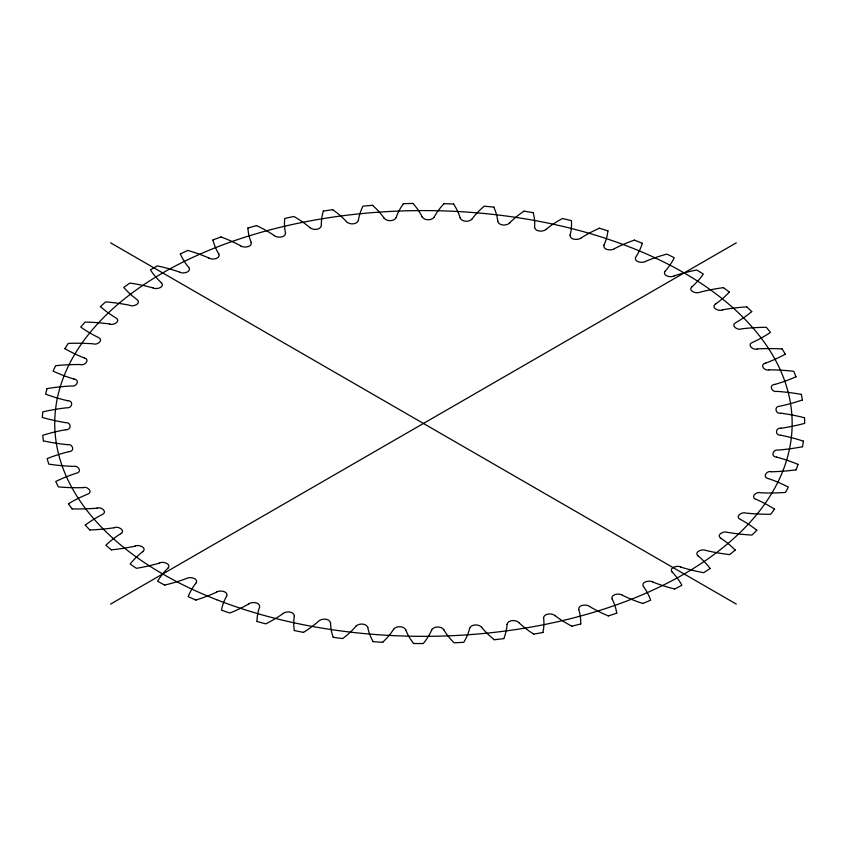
<?xml version="1.0" encoding="UTF-8"?>
<svg xmlns="http://www.w3.org/2000/svg" width="847" height="847" viewBox="0 0 847 847"><rect width="100%" height="100%" fill="white"/><g stroke="black" fill="none" stroke-linecap="round" stroke-linejoin="round"><path stroke-width="1.27" d="M330.637 623.011C329.599 618.246 321.892 618.183 318.768 621.042A129.527 74.78 0 0 1 303.47 632.349M506.993 624.366C508.158 619.644 515.876 619.644 518.946 622.577M534.489 227.049C535.092 231.962 543.022 232.046 546.167 229.378M358.503 220.273C356.958 224.804 349.419 224.815 346.402 221.681M294.428 616.182C294.153 611.216 286.201 610.962 282.983 613.503M469.534 628.358C471.345 623.953 478.851 623.995 481.752 627.309M570.02 234.968C569.745 240.05 578.025 240.389 581.201 238.007M396.28 217.435C394.183 221.628 386.761 221.618 383.987 218.103M259.669 607.172C260.325 602.111 252.025 601.529 248.785 603.805M431.547 630.02C433.865 626.007 441.276 626.018 443.892 629.734M603.89 245.037C602.683 250.151 611.259 250.881 614.446 248.743M434.373 216.938C431.843 220.749 424.453 220.76 422.018 216.843M226.816 596.013C228.468 591.312 219.849 589.851 216.578 592.064M393.474 629.353C396.163 625.732 403.585 625.711 405.798 629.829M472.33 218.78C469.482 222.2 462.144 222.179 460.09 218.007M196.165 582.969C198.77 578.522 190.024 576.309 186.711 578.416A129.527 74.78 0 0 1 164.689 585.065M355.729 626.346C358.683 623.127 366.232 623.085 367.905 627.574M665.139 271.093C661.92 275.826 670.888 277.858 674.106 275.995M509.735 222.941C506.686 225.969 499.074 225.98 497.697 221.342M168.087 568.115C171.655 564.007 162.91 560.989 159.522 563.011M691.819 286.784C687.648 291.124 696.53 293.994 699.834 292.215A129.527 74.78 0 0 1 723.402 287.673M142.815 551.693C147.442 547.776 138.717 544.176 135.319 546.019M715.461 304.031C710.411 307.768 718.955 311.696 722.427 309.917M120.888 533.684C125.991 530.762 118.209 525.701 114.387 527.649M110.565 604.091L736.297 242.824M645.53 261.448C642.354 263.449 633.503 262.072 635.716 257.117A129.527 74.78 0 0 0 642.322 243.29M765.656 363.035C759.156 364.528 764.46 371.367 769.065 369.885M774.846 384.379C768.335 385.057 771.839 392.627 776.974 391.399A129.527 74.78 0 0 1 801.273 394.395M68.914 451.695C75.214 451.462 72.842 443.616 67.432 444.611M65.727 429.778C71.73 430.191 71.466 422.134 65.558 422.642A129.527 74.78 0 0 1 42.392 417.455M781.209 428.148C775.407 427.449 774.634 435.549 780.722 435.273M96.96 508.094C100.909 506.368 108.194 511.895 102.212 514.542A129.527 74.78 0 0 0 85.303 525.066M757.239 348.975C753.057 350.658 746.44 344.517 752.591 342.368A129.527 74.78 0 0 0 770.442 332.395A381.224 220.093 0 0 0 766.344 327.302A129.527 74.78 0 0 0 741.612 328.848C737.875 330.785 730.103 325.492 735.799 322.633A129.527 74.78 0 0 0 751.713 311.611M83.228 487.576C87.59 485.987 93.657 492.435 87.262 494.32A129.527 74.78 0 0 0 68.512 503.732M771.416 471.705C766.62 470.254 761.94 477.454 768.324 478.608M80.391 364.591C84.774 366.126 90.555 359.594 84.224 357.836M780.87 413.272C775.174 414.088 773.904 406.041 780.045 406.158A129.527 74.78 0 0 0 802.427 399.922M109.697 324.062C113.371 325.799 121.407 321.108 115.817 317.869A129.527 74.78 0 0 1 100.422 306.603M67.739 400.684C73.975 400.737 72.154 408.709 66.585 407.788A129.527 74.78 0 0 0 42.773 411.896A381.224 220.093 0 0 0 42.35 417.507M776.403 457.094C770.495 456.84 772.729 448.899 778.319 450.075A129.527 74.78 0 0 0 802.48 446.708M153.18 288.012C156.451 289.822 165.387 287.144 161.438 282.707M73.943 378.99C80.349 379.763 76.558 387.28 71.497 385.978A129.527 74.78 0 0 0 47.061 388.593M680.819 567.014C677.589 565.129 668.59 567.49 672.084 572.064M179.649 272.194C182.836 274.036 191.676 272.31 188.892 267.504M652.931 581.995C649.723 580.015 640.851 581.593 643.318 586.473M756.212 499.455C749.87 497.358 756.329 491.175 760.553 492.785A129.527 74.78 0 0 0 785.402 492.446A381.224 220.093 0 0 0 788.366 487.089A129.527 74.78 0 0 0 768.377 478.544M208.87 258.091C212.057 260.071 220.718 259.002 218.928 253.994M622.439 595.187C619.199 593.059 610.676 594.001 612.053 599.051M740.342 519.455C734.444 516.564 742.057 511.376 745.889 513.081A129.527 74.78 0 0 0 770.654 514.267A381.224 220.093 0 0 0 774.582 509.132M240.633 245.916C243.375 247.927 252.332 247.536 251.263 242.327M110.565 242.824L736.297 604.091M589.692 606.42C586.473 604.091 578.226 604.567 578.66 609.628M720.871 538.353C715.641 534.785 724.016 530.593 727.562 532.361A129.527 74.78 0 0 0 751.967 535.06A381.224 220.093 0 0 0 756.826 530.19M274.269 235.646C277.435 238.092 285.619 237.827 285.587 232.787M555.071 615.589C551.863 612.974 543.975 613.175 543.509 618.098M698.034 555.96C693.64 551.778 702.438 548.612 705.784 550.412A129.527 74.78 0 0 0 729.563 554.584M309.695 227.557C312.808 230.32 320.674 230.257 321.468 225.408M803.422 441.118A381.224 220.093 0 0 1 802.511 446.761M798.022 464.336A381.224 220.093 0 0 1 796.074 469.884M735.281 550.052A381.224 220.093 0 0 1 729.542 554.637M710.21 568.464A381.224 220.093 0 0 1 703.656 572.678A129.527 74.78 0 0 1 680.755 567.077M674.593 589.036A381.224 220.093 0 0 0 681.888 585.245A129.527 74.78 0 0 0 672.179 572.021M642.693 603.509A381.224 220.093 0 0 0 650.644 600.195A129.527 74.78 0 0 0 643.424 586.452M616.817 613.133A381.224 220.093 0 0 1 608.294 615.938M580.798 623.932A381.224 220.093 0 0 1 571.81 626.198M543.001 632.444A381.224 220.093 0 0 1 533.652 634.159M503.849 638.606A381.224 220.093 0 0 1 494.235 639.729M413.452 643.476A381.224 220.093 0 0 0 423.256 643.551A129.527 74.78 0 0 0 431.663 630.041M382.738 642.301A381.224 220.093 0 0 1 372.998 641.624M333.125 637.293A381.224 220.093 0 0 0 342.686 638.564A129.527 74.78 0 0 0 355.835 626.378M303.533 632.391A381.224 220.093 0 0 1 294.269 630.539M256.874 621.433A381.224 220.093 0 0 0 265.746 623.847A129.527 74.78 0 0 0 283.067 613.546M195.943 600.078A381.224 220.093 0 0 1 188.15 596.637A129.527 74.78 0 0 1 195.996 583.011M164.72 585.118A381.224 220.093 0 0 1 157.606 581.222A129.527 74.78 0 0 1 167.918 568.146M111.381 549.883A381.224 220.093 0 0 1 105.843 545.214A129.527 74.78 0 0 1 120.708 533.695M89.867 530.021A381.224 220.093 0 0 1 85.229 525.034M72.143 508.952A381.224 220.093 0 0 1 68.448 503.7M43.409 440.927A381.224 220.093 0 0 1 42.763 435.273A129.527 74.78 0 0 1 65.685 429.715M47.04 388.551A381.224 220.093 0 0 0 45.611 394.151A129.527 74.78 0 0 0 67.696 400.747M64.87 348.699A381.224 220.093 0 0 1 68.321 343.406A129.527 74.78 0 0 1 93.181 343.808C97.14 345.608 104.319 339.838 98.125 337.339A129.527 74.78 0 0 1 80.74 327.09A381.224 220.093 0 0 1 85.071 322.061A129.527 74.78 0 0 1 109.718 323.988M100.348 306.635A381.224 220.093 0 0 1 105.663 301.871A129.527 74.78 0 0 1 129.813 305.301C133.148 307.217 141.873 303.448 137.002 299.584A129.527 74.78 0 0 1 123.768 287.44A381.224 220.093 0 0 1 129.845 283.057A129.527 74.78 0 0 1 153.222 287.948M180.252 253.962A381.224 220.093 0 0 1 187.886 250.405M212.83 239.997A381.224 220.093 0 0 1 221.078 236.927M247.8 228.108A381.224 220.093 0 0 1 256.567 225.567M323.289 211.094A381.224 220.093 0 0 1 332.786 209.675M372.659 205.323A381.224 220.093 0 0 0 362.961 206.149A129.527 74.78 0 0 0 358.387 220.262M403.31 203.672A381.224 220.093 0 0 1 413.114 203.449M443.892 203.682A381.224 220.093 0 0 1 453.674 204.063M493.896 207.155A381.224 220.093 0 0 0 484.24 206.181A129.527 74.78 0 0 0 472.224 218.759M523.891 211.147A381.224 220.093 0 0 1 533.324 212.703M599.358 228.203A381.224 220.093 0 0 1 607.998 230.882M634.308 240.103A381.224 220.093 0 0 1 642.407 243.301M723.38 287.62A381.224 220.093 0 0 1 729.341 292.12M746.694 306.805A381.224 220.093 0 0 1 751.787 311.643M782.099 348.89A381.224 220.093 0 0 1 785.307 354.237M796 376.841A381.224 220.093 0 0 0 793.798 371.325A129.527 74.78 0 0 0 769.065 369.821M801.304 394.342A381.224 220.093 0 0 1 802.469 399.964M804.523 417.698A381.224 220.093 0 0 1 804.65 423.362A129.527 74.78 0 0 1 781.241 428.211M571.873 626.155A129.527 74.78 0 0 1 554.976 615.631M578.776 609.618A129.527 74.78 0 0 1 580.714 623.921M608.347 615.896A129.527 74.78 0 0 1 589.607 606.473M612.169 599.03A129.527 74.78 0 0 1 616.722 613.143M642.735 603.466A129.527 74.78 0 0 1 622.365 595.24M674.636 588.983A129.527 74.78 0 0 1 652.857 582.058M698.129 555.918A129.527 74.78 0 0 1 710.125 568.485M720.956 538.311A129.527 74.78 0 0 1 735.207 550.074M740.416 519.402A129.527 74.78 0 0 1 756.752 530.222M756.286 499.402A129.527 74.78 0 0 1 774.518 509.163M796.053 469.841A129.527 74.78 0 0 1 771.416 471.768M776.572 457.073A129.527 74.78 0 0 1 797.969 464.378M780.754 435.21A129.527 74.78 0 0 1 803.38 441.16M780.892 413.209A129.527 74.78 0 0 1 804.481 417.751M795.947 376.799A129.527 74.78 0 0 1 774.899 384.432M785.243 354.205A129.527 74.78 0 0 1 765.72 363.088M757.229 348.911A129.527 74.78 0 0 1 782.088 348.943M722.396 309.854A129.527 74.78 0 0 1 746.705 306.847M729.256 292.099A129.527 74.78 0 0 1 715.556 304.073M691.925 286.826A129.527 74.78 0 0 0 703.338 274.079A381.224 220.093 0 0 0 696.679 269.981A129.527 74.78 0 0 0 674.043 275.942M665.244 271.125A129.527 74.78 0 0 0 674.254 257.742A381.224 220.093 0 0 0 666.875 254.089A129.527 74.78 0 0 0 645.467 261.395M614.371 248.69A129.527 74.78 0 0 1 634.361 240.146M607.913 230.882A129.527 74.78 0 0 1 604.006 245.058M581.116 237.965A129.527 74.78 0 0 1 599.411 228.245M570.137 234.979A129.527 74.78 0 0 0 571.407 220.644A381.224 220.093 0 0 0 562.419 218.515A129.527 74.78 0 0 0 546.071 229.336M533.229 212.713A129.527 74.78 0 0 1 534.605 227.049M509.629 222.909A129.527 74.78 0 0 1 523.965 211.178M493.812 207.166A129.527 74.78 0 0 1 497.814 221.332M453.59 204.074A129.527 74.78 0 0 1 460.186 217.912M434.257 216.917A129.527 74.78 0 0 1 443.966 203.704M413.029 203.471A129.527 74.78 0 0 1 422.134 216.821M396.174 217.425A129.527 74.78 0 0 1 403.394 203.693M372.585 205.355A129.527 74.78 0 0 1 384.093 218.081M332.723 209.707A129.527 74.78 0 0 1 346.508 221.649M321.352 225.408A129.527 74.78 0 0 1 323.385 211.104M309.79 227.515A129.527 74.78 0 0 0 293.877 216.483A381.224 220.093 0 0 0 284.761 218.441A129.527 74.78 0 0 0 285.46 232.798M256.514 225.609A129.527 74.78 0 0 1 274.354 235.604M251.146 242.337A129.527 74.78 0 0 1 247.896 228.108M221.035 236.969A129.527 74.78 0 0 1 240.612 245.81M218.77 253.941A129.527 74.78 0 0 1 212.925 239.987M187.843 250.447A129.527 74.78 0 0 1 208.944 258.039M188.722 267.461A129.527 74.78 0 0 1 180.337 253.952M179.702 272.141A129.527 74.78 0 0 0 157.33 265.884A381.224 220.093 0 0 0 150.417 269.844A129.527 74.78 0 0 0 161.332 282.75M84.044 357.847A129.527 74.78 0 0 1 64.944 348.668M80.391 364.528A129.527 74.78 0 0 0 55.616 365.703A381.224 220.093 0 0 0 53.139 371.134A129.527 74.78 0 0 0 73.89 379.043M67.421 444.675A129.527 74.78 0 0 1 43.441 440.874M68.861 451.631A129.527 74.78 0 0 0 47.146 458.608A381.224 220.093 0 0 0 48.777 464.145A129.527 74.78 0 0 0 73.34 466.401C78.157 464.876 82.71 472.224 76.124 473.282A129.527 74.78 0 0 0 55.743 481.498A381.224 220.093 0 0 0 58.39 486.909A129.527 74.78 0 0 0 83.228 487.65M96.971 508.158A129.527 74.78 0 0 1 72.143 508.899M114.419 527.713A129.527 74.78 0 0 1 89.867 529.968M135.361 546.082A129.527 74.78 0 0 1 111.359 549.841M142.72 551.651A129.527 74.78 0 0 0 130.142 564.028A381.224 220.093 0 0 0 136.42 568.316A129.527 74.78 0 0 0 159.575 563.075M216.652 592.117A129.527 74.78 0 0 1 195.901 600.025M226.668 596.066A129.527 74.78 0 0 0 221.459 610.105A381.224 220.093 0 0 0 229.749 613.037A129.527 74.78 0 0 0 248.87 603.847M256.959 621.433A129.527 74.78 0 0 1 259.553 607.161M294.354 630.528A129.527 74.78 0 0 1 294.301 616.182M333.21 637.283A129.527 74.78 0 0 1 330.521 623.011M373.082 641.603A129.527 74.78 0 0 1 367.778 627.585M393.58 629.374A129.527 74.78 0 0 1 382.664 642.27M413.537 643.455A129.527 74.78 0 0 1 405.681 629.84M443.775 629.766A129.527 74.78 0 0 0 454.098 642.82A381.224 220.093 0 0 0 463.785 642.322A129.527 74.78 0 0 0 469.651 628.368M494.309 639.697A129.527 74.78 0 0 1 481.647 627.341M507.109 624.366A129.527 74.78 0 0 1 503.764 638.596M533.716 634.117A129.527 74.78 0 0 1 518.851 622.619M543.626 618.098A129.527 74.78 0 0 1 542.916 632.444M216.758 599.75A368.72 212.883 0 0 0 791.214 438.651A368.72 212.883 0 0 0 262.316 231.983A368.72 212.883 0 0 0 216.758 599.75"/></g></svg>
